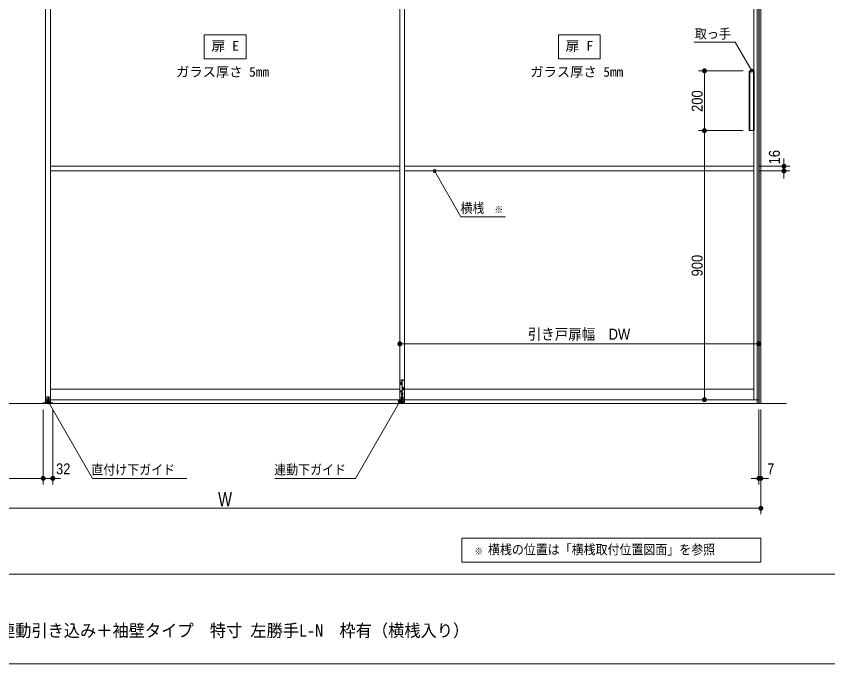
# Model space of a CAD drawing. Units: millimetres, scale not verified. Extents: x -6062 to 6062, y -3045 to 3045.
# Drawn here: x -3702 to -989, y -2770 to -604 of the extents above; entities that cross this region are included whole.
import ezdxf
from ezdxf.enums import TextEntityAlignment as Align

# ---------------------------------------------------------------- set-up
doc = ezdxf.new("R2010")
doc.units = ezdxf.units.MM
doc.header["$LTSCALE"] = 20
for name, color, linetype, lineweight in [('0-0_2寸法-1', 7, 'Continuous', 9), ('0-1_0', 7, 'Continuous', 9), ('0-2_2寸法-2', 7, 'Continuous', 9), ('0-3_2寸法-3', 7, 'Continuous', 9), ('0-4_3一般', 7, 'Continuous', 9), ('0-5_1図面枠', 7, 'Continuous', 9)]:
    doc.layers.add(name, color=color, linetype=linetype, lineweight=lineweight)
doc.styles.add('ＭＳ ゴシック', font='')
doc.styles.add('ＭＳ Ｐゴシック', font='')
doc.styles.get('ＭＳ ゴシック').set_extended_font_data('MS Gothic')
doc.styles.get('ＭＳ Ｐゴシック').set_extended_font_data('MS PGothic')

# ---------------------------------------------------------------- blocks, each defined once
blk = doc.blocks.new('_Dot')
at = {"layer": '0-1_0'}
for p, q in [((-10, 0), (-20, 0)), ((9.78, 2), (-9.78, 2)), ((7.99, 6), (-7.99, 6)), ((9.16, -3.98), (-9.16, -3.98)), ((6, -7.98), (-6, -7.98))]:
    blk.add_line(p, q, dxfattribs=at)
for points in [[(10, 0), (9.92, 1.25), (9.69, 2.49), (9.3, 3.68), (8.76, 4.82), (8.09, 5.88), (7.29, 6.85), (6.37, 7.71), (5.36, 8.44), (4.26, 9.05), (3.09, 9.51), (1.87, 9.82), (0.63, 9.98), (-0.63, 9.98), (-1.87, 9.82), (-3.09, 9.51), (-4.26, 9.05), (-5.36, 8.44), (-6.37, 7.71), (-7.29, 6.85), (-8.09, 5.88), (-8.76, 4.82), (-9.3, 3.68), (-9.69, 2.49), (-9.92, 1.25), (-10, 0), (0, 0)], [(-10, 0), (-9.92, -1.25), (-9.69, -2.49), (-9.3, -3.68), (-8.76, -4.82), (-8.09, -5.88), (-7.29, -6.85), (-6.37, -7.71), (-5.36, -8.44), (-4.26, -9.05), (-3.09, -9.51), (-1.87, -9.82), (-0.63, -9.98), (0.63, -9.98), (1.87, -9.82), (3.09, -9.51), (4.26, -9.05), (5.36, -8.44), (6.37, -7.71), (7.29, -6.85), (8.09, -5.88), (8.76, -4.82), (9.3, -3.68), (9.69, -2.49), (9.92, -1.25), (10, 0), (0, 0)]]:
    blk.add_lwpolyline(points, close=True, dxfattribs=at)
blk = doc.blocks.new('グループ-89')
at = {"layer": '0-4_3一般'}
for p, q in [((11360, 9000), (11360, -38000)), ((-61696.5, -38000), (13223.5, -38000))]:
    blk.add_line(p, q, dxfattribs=at)
blk = doc.blocks.new('グループ-90')
at = {"layer": '0-4_3一般'}
for p, q in [((-36320, -37740), (-36320, 8100)), ((-36320, 8100), (-36320, -38000)), ((-36000, -37740), (-36000, 8100)), ((-36000, 8100), (-36000, -38000)), ((-12640, 8100), (-12640, -37740)), ((-12320, 8100), (-12320, -37740)), ((-12320, -37740), (-12320, 8100)), ((11040, 8100), (11040, -37740)), ((11360, 8100), (11360, -37740)), ((10722, -15740), (10722, -19740)), ((10762, -19740), (10762, -15740)), ((11002, -19740), (11002, -15740)), ((-12640, -22120), (-36000, -22120)), ((11040, -22120), (-12320, -22120)), ((-12640, -22440), (-36000, -22440)), ((11040, -22440), (-12320, -22440)), ((-12580.5, -36642.4), (-12459.5, -36642.4)), ((-12580, -36432.4), (-12380, -36432.4)), ((-12470.5, -36592.4), (-12569.5, -36592.4)), ((-12470.5, -36692.4), (-12569.5, -36692.4)), ((-12565, -36592.4), (-12565, -36692.4)), ((-12520, -36542.9), (-12520, -36641.9)), ((-12520, -36642.9), (-12520, -36741.9)), ((-12480, -36371.7), (-12480, -37958.4)), ((-12475, -36692.4), (-12475, -36592.4)), ((-12320, -36492.4), (-12320, -37934.4)), ((-36000, -37040), (-12640, -37040)), ((-12493.8, -37182.4), (-12586.2, -37182.4)), ((-12540.5, -37362.4), (-12419.5, -37362.4)), ((-12540, -37136.2), (-12540, -37228.6)), ((-12430.5, -37312.4), (-12529.5, -37312.4)), ((-12430.5, -37412.4), (-12529.5, -37412.4)), ((-12525, -37312.4), (-12525, -37412.4)), ((-12500.5, -37002.4), (-12379.5, -37002.4)), ((-12390.5, -36952.4), (-12489.5, -36952.4)), ((-12390.5, -37052.4), (-12489.5, -37052.4)), ((-12485, -36952.4), (-12485, -37052.4)), ((-12480, -37262.9), (-12480, -37361.9)), ((-12480, -37362.9), (-12480, -37461.9)), ((-12440, -36902.9), (-12440, -37001.9)), ((-12440, -37002.9), (-12440, -37101.9)), ((-12435, -37412.4), (-12435, -37312.4)), ((-12395, -37052.4), (-12395, -36952.4)), ((-12320, -37040), (11040, -37040)), ((-36480, -37942), (-36060, -37942)), ((-12320, -37740), (-36320, -37740)), ((-36260, -37862), (-36200, -37862)), ((-36260, -37922), (-36260, -37862)), ((-36060, -37922), (-36260, -37922)), ((-36235, -37560), (-36235, -37800)), ((-36235, -37800), (-36085, -37800)), ((-36234, -37800), (-36234, -37862)), ((-36086, -37800), (-36234, -37800)), ((-36095, -37550), (-36225, -37550)), ((-36200, -37862), (-36120, -37862)), ((-36160, -38027.8), (-36160, -37520)), ((-36120, -37862), (-36060, -37862)), ((-36086, -37800), (-36086, -37862)), ((-36085, -37800), (-36085, -37560)), ((-36060, -37922), (-36060, -37862)), ((-36060, -37942), (-36060, -37922)), ((11360, -37740), (-12640, -37740)), ((-12540, -37874.4), (-12640, -37874.4)), ((-12555, -37562.4), (-12555, -37802.4)), ((-12405, -37802.4), (-12555, -37802.4)), ((-12550, -37802.4), (-12410, -37802.4)), ((-12550, -37802.4), (-12550, -37874.4)), ((-12545, -37552.4), (-12415, -37552.4)), ((-12544, -37874.4), (-12540, -37874.4)), ((-12416, -37874.4), (-12544, -37874.4)), ((-12320, -37874.4), (-12420, -37874.4)), ((-12420, -37874.4), (-12416, -37874.4)), ((-12405, -37802.4), (-12405, -37562.4))]:
    blk.add_line(p, q, dxfattribs=at)
for points in [[(-35998, -38000), (-60000, -38000), (-60000, 8840)], [(-12640, -37740), (-12640, 8100), (11360, 8100)], [(10722, -19740), (11042, -19740), (11042, -15740)], [(-12320, -37932.4), (-12640, -37932.4), (-12640, -36492.4)], [(-35840, -38000), (-36480, -38000), (-36480, -37942)], [(-36060, -37922), (-36260, -37922), (-36260, -37942)], [(-36060, -37942), (-35840, -37942), (-35840, -38000)], [(-12410, -37802.4), (-12410, -37874.4), (-12550, -37874.4)]]:
    blk.add_lwpolyline(points, dxfattribs=at)
blk.add_circle((-12540, -37182.4), 42, dxfattribs=at)
for centre, radius, start, end in [((-12580, -36492.4), 60, 90, 180), ((-12520, -36592.4), 45, 0, 180), ((-12520, -36692.4), 45, 180, 0), ((-12380, -36492.4), 60, 0, 90), ((-12480, -37312.4), 45, 0, 180), ((-12480, -37412.4), 45, 180, 0), ((-12440, -36952.4), 45, 0, 180), ((-12440, -37052.4), 45, 180, 0), ((-36225, -37560), 10, 90, 180), ((-36095, -37560), 10, 0, 90), ((-12545, -37562.4), 10, 90, 180), ((-12415, -37562.4), 10, 0, 90)]:
    blk.add_arc(centre, radius, start, end, dxfattribs=at)
blk = doc.blocks.new('グループ-91')
at = {"layer": '0-4_3一般'}
for name in ['グループ-89', 'グループ-90']:
    blk.add_blockref(name, (0, 0), dxfattribs=at)
blk = doc.blocks.new('グループ-96')
at = {"layer": '0-4_3一般'}
for p, q in [((11260, 9000), (11500, 9000)), ((11260, -38000), (11260, 9000)), ((11380, 9000), (11380, -38000)), ((11500, 9000), (11500, -38000)), ((11500, -38000), (11260, -38000))]:
    blk.add_line(p, q, dxfattribs=at)
blk = doc.blocks.new('グループ-109')
at = {"layer": '0-5_1図面枠'}
blk.add_line((-80000, -49400), (80000, -49400), dxfattribs=at)
blk.add_lwpolyline([(-80000, 55400), (80000, 55400), (80000, -55400), (-80000, -55400)], close=True, dxfattribs=at)
blk = doc.blocks.new('図面枠')
at = {"layer": '0-5_1図面枠'}
blk.add_blockref('グループ-109', (0, 0), dxfattribs=at)

msp = doc.modelspace()

# ---------------------------------------------------------------- linework, layer by layer
at = {"layer": '0-0_2寸法-1'}
for p, q in [((-1271.2, -787), (-1421.2, -787)), ((-1401.2, -974.29), (-1401.2, -799.71)), ((-1271.4, -987), (-1421.2, -987)), ((-1271.4, -987), (-1421.2, -987)), ((-1401.2, -999.71), (-1401.2, -1874.29)), ((-2419.5, -1680), (-2419.3, -1680)), ((-1219.5, -1680), (-1219.3, -1680)), ((-2406.79, -1700), (-1232.21, -1700)), ((-1271.2, -1887), (-1421.2, -1887)), ((-3611.5, -1920), (-3611.5, -2170)), ((-4774.79, -2150), (-3624.21, -2150)), ((-1212.5, -2170), (-1212.5, -2270)), ((-4781.79, -2250), (-1225.21, -2250))]:
    msp.add_line(p, q, dxfattribs=at)
at = {"layer": '0-2_2寸法-2'}
for p, q in [((-1135.5, -1093.29), (-1135.5, -1080.58)), ((-1215.5, -1106), (-1115.5, -1106)), ((-1135.5, -1122), (-1135.5, -1106)), ((-1215.5, -1122), (-1115.5, -1122)), ((-1135.5, -1134.71), (-1135.5, -1147.42)), ((-3611.5, -1920), (-3611.5, -2170)), ((-3579.5, -1920), (-3579.5, -2170)), ((-1219.5, -1920), (-1219.5, -2170)), ((-1212.5, -1920), (-1212.5, -2170)), ((-3624.21, -2150), (-3636.92, -2150)), ((-3579.5, -2150), (-3611.5, -2150)), ((-3566.79, -2150), (-3554.08, -2150)), ((-1232.21, -2150), (-1244.92, -2150)), ((-1219.5, -2150), (-1212.5, -2150)), ((-1199.79, -2150), (-1187.08, -2150))]:
    msp.add_line(p, q, dxfattribs=at)
at = {"layer": '0-3_2寸法-3'}
for p, q in [((-1238.31, -786.01), (-1248.09, -786.01)), ((-1243.03, -782.01), (-1243.37, -782.01)), ((-1243.03, -782.01), (-1243.37, -782.01)), ((-1239.2, -790.01), (-1247.2, -790.01)), ((-2298.61, -1121.01), (-2308.39, -1121.01)), ((-2299.5, -1125.01), (-2307.5, -1125.01)), ((-2303.33, -1117.01), (-2303.67, -1117.01)), ((-2303.33, -1117.01), (-2303.67, -1117.01)), ((-3590.6, -1892.11), (-3600.4, -1892.11)), ((-3591.5, -1896.11), (-3599.5, -1896.11)), ((-3595.31, -1888.11), (-3595.69, -1888.11)), ((-3595.31, -1888.11), (-3595.69, -1888.11)), ((-2414.61, -1892.11), (-2424.39, -1892.11)), ((-2415.5, -1896.11), (-2423.5, -1896.11)), ((-2419.33, -1888.11), (-2419.67, -1888.11)), ((-2419.33, -1888.11), (-2419.67, -1888.11))]:
    msp.add_line(p, q, dxfattribs=at)
for points in [[(-2933.5, -747), (-3073.5, -747), (-3073.5, -667), (-2933.5, -667)], [(-1749.5, -747), (-1889.5, -747), (-1889.5, -667), (-1749.5, -667)], [(-2212.5, -2350), (-1212.5, -2350), (-1212.5, -2430), (-2212.5, -2430)]]:
    msp.add_lwpolyline(points, close=True, dxfattribs=at)
for points in [[(-1243.2, -787), (-1298.44, -691.33), (-1436.96, -691.33)], [(-2066.16, -1274.84), (-2215.26, -1274.84), (-2303.5, -1122)], [(-3595.5, -1893.1), (-3447.18, -2150), (-3131.17, -2150)], [(-2419.5, -1893.1), (-2567.82, -2150), (-2837.15, -2150)]]:
    msp.add_lwpolyline(points, dxfattribs=at)
for centre in [(-1243.2, -787), (-1243.2, -787), (-2303.5, -1122), (-2303.5, -1122), (-3595.5, -1893.1), (-3595.5, -1893.1), (-2419.5, -1893.1), (-2419.5, -1893.1)]:
    msp.add_circle(centre, 5.01, dxfattribs=at)

# ---------------------------------------------------------------- block references
at = {"layer": '0-0_2寸法-1', "xscale": 0.6356201, "yscale": 0.6356201}
for p, rotation in [((-1401.2, -787), 90), ((-1401.2, -987), 270), ((-1401.2, -987), 90), ((-2419.5, -1700), 180), ((-1401.2, -1887), 270)]:
    msp.add_blockref('_Dot', p, dxfattribs=dict(at, rotation=rotation))
for p in [(-1219.5, -1700), (-3611.5, -2150), (-1212.5, -2250)]:
    msp.add_blockref('_Dot', p, dxfattribs=at)
at = {"layer": '0-2_2寸法-2', "xscale": 0.6356201, "yscale": 0.6356201}
for p, rotation in [((-1135.5, -1106), 270), ((-1135.5, -1122), 90), ((-3579.5, -2150), 180), ((-1212.5, -2150), 180)]:
    msp.add_blockref('_Dot', p, dxfattribs=dict(at, rotation=rotation))
for p in [(-3611.5, -2150), (-1219.5, -2150)]:
    msp.add_blockref('_Dot', p, dxfattribs=at)
at = {"layer": '0-4_3一般', "xscale": 0.05, "yscale": 0.05}
for name in ['グループ-91', 'グループ-96']:
    msp.add_blockref(name, (-1787.5, 0), dxfattribs=at)
at = {"layer": '0-5_1図面枠', "xscale": 0.05, "yscale": 0.05}
msp.add_blockref('図面枠', (-1787.5, 0), dxfattribs=at)

# ---------------------------------------------------------------- texts
at = {"layer": '0-0_2寸法-1', "style": 'ＭＳ Ｐゴシック', "width": 0.9}
for s, p in [('200', (-1396.24, -924.28)), ('900', (-1396.24, -1474.38))]:
    msp.add_text(s, height=36.66, rotation=90, dxfattribs=at).set_placement(p, align=Align.BOTTOM_LEFT)
at = {"layer": '0-0_2寸法-1', "style": 'ＭＳ Ｐゴシック'}
for s, height, width, p in [('引き戸扉幅\u3000DW', 36.69, 0.9, (-1991.66, -1697.07)), ('W', 47.21, 0.8, (-3026.96, -2257.07))]:
    msp.add_text(s, height=height, dxfattribs=dict(at, width=width)).set_placement(p, align=Align.BOTTOM_LEFT)
at = {"layer": '0-2_2寸法-2', "style": 'ＭＳ Ｐゴシック', "width": 0.9}
msp.add_text('16', height=36.66, rotation=90, dxfattribs=at).set_placement((-1137.98, -1099.9), align=Align.BOTTOM_LEFT)
for s, p in [('32', (-3568.59, -2147.52)), ('7', (-1191.4, -2147.52))]:
    msp.add_text(s, height=36.66, dxfattribs=at).set_placement(p, align=Align.BOTTOM_LEFT)
at = {"layer": '0-3_2寸法-3', "style": 'ＭＳ ゴシック'}
for s, height, width, p in [('取っ手', 32.55, 0.9, (-1433.1, -688.94)), ('扉 E', 32.55, 1.05, (-3049.42, -729.87)), ('扉 F', 32.55, 1.05, (-1865.71, -729.87)), ('横桟', 32.55, 0.9, (-2216.61, -1271.66)), ('※', 23.31, 0.9, (-2103.26, -1269.88)), ('直付け下ガイド', 32.55, 0.9, (-3450.63, -2146.83)), ('連動下ガイド', 32.55, 0.9, (-2839.24, -2146.66)), ('※', 23.31, 0.9, (-2170.52, -2412.25)), ('横桟の位置は「横桟取付位置図面」を参照', 32.55, 0.9, (-2124.68, -2414.03))]:
    msp.add_text(s, height=height, dxfattribs=dict(at, width=width)).set_placement(p, align=Align.BOTTOM_LEFT)
for p in [(-3167.29, -816.45), (-1983.29, -816.45)]:
    msp.add_text('ガラス厚さ 5mm', height=32.55, dxfattribs=at).set_placement(p, align=Align.BOTTOM_LEFT)
at = {"layer": '0-5_1図面枠', "style": 'ＭＳ ゴシック', "width": 0.95}
msp.add_text('2枚連動引き込み＋袖壁タイプ\u3000特寸 左勝手L-N\u3000枠有（横桟入り）', height=41.84, dxfattribs=at).set_placement((-3840.72, -2692.37), align=Align.BOTTOM_LEFT)

doc.saveas('drawing.dxf')
